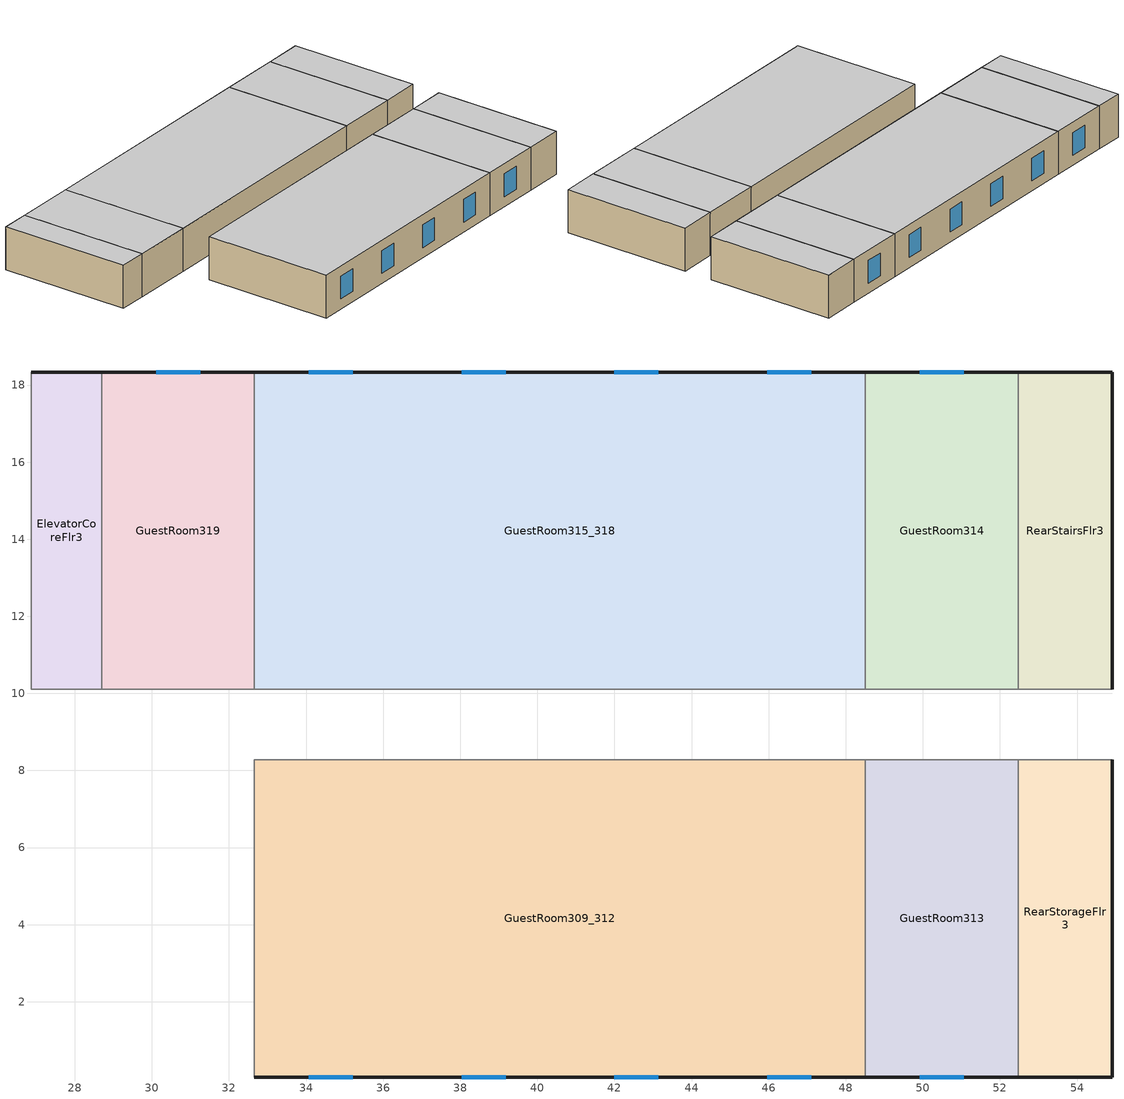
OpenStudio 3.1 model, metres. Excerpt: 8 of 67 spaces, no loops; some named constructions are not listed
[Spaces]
RearStairsFlr3
 floor to RearStairsFlr2 (NACM_Interior Floor): 54.91,18.34 54.91,10.11 52.47,10.11 52.47,18.34 z6.1
 wall outside (Base_CZ12-NonresMetalFrameWallU055): 54.91,10.11 54.91,18.34 52.47,18.34 z6.1:8.84
 wall to CorridorFlr3: 52.47,10.11 54.91,10.11 z6.1:8.84
 wall to GuestRoom314: 52.47,18.34 52.47,10.11 z6.1:8.84
 ceiling to RearStairsFlr4: 54.91,10.11 54.91,18.34 52.47,18.34 52.47,10.11 z8.84
GuestRoom309_312
 floor to GuestRoom209_212 (NACM_Interior Floor): 48.51,8.28 48.51,0.05 32.66,0.05 32.66,8.28 z6.1
 wall outside (Base_CZ12-ResMetalFrameWallU069): 32.66,0.05 48.51,0.05 z6.1:8.84
 wall to CorridorFlr3: 48.51,8.28 32.66,8.28 z6.1:8.84
 wall to GuestRoom306_308: 32.66,8.28 32.66,0.05 z6.1:8.84
 wall to GuestRoom313 (NACM_Interior Wall): 48.51,0.05 48.51,8.28 z6.1:8.84
 window (Base_AllCZ_FixedWinU36_Res): 34.07,0.05 35.21,0.05 / 38.04,0.05 39.18,0.05 / 42,0.05 43.14,0.05 / 45.96,0.05 47.1,0.05 z6.75:8.19
 ceiling to GuestRoom409_412: 48.51,0.05 48.51,8.28 32.66,8.28 32.66,0.05 z8.84
GuestRoom313
 floor to GuestRoom213 (NACM_Interior Floor): 52.47,8.28 52.47,0.05 48.51,0.05 48.51,8.28 z6.1
 wall outside (Base_CZ12-ResMetalFrameWallU069): 48.51,0.05 52.47,0.05 z6.1:8.84
 wall to CorridorFlr3: 52.47,8.28 48.51,8.28 z6.1:8.84
 wall to RearStorageFlr3 (NACM_Interior Wall): 52.47,0.05 52.47,8.28 z6.1:8.84
 window (Base_AllCZ_FixedWinU36_Res): 49.92,0.05 51.06,0.05 z6.75:8.19
 ceiling to GuestRoom413: 52.47,0.05 52.47,8.28 48.51,8.28 48.51,0.05 z8.84
RearStorageFlr3
 floor to RearStorageFlr2 (NACM_Interior Floor): 54.91,8.28 54.91,0.05 52.47,0.05 52.47,8.28 z6.1
 wall outside (Base_CZ12-NonresMetalFrameWallU055): 52.47,0.05 54.91,0.05 54.91,8.28 z6.1:8.84
 wall to CorridorFlr3: 54.91,8.28 52.47,8.28 z6.1:8.84
 ceiling to RearStorageFlr4: 54.91,0.05 54.91,8.28 52.47,8.28 52.47,0.05 z8.84
GuestRoom314
 floor to GuestRoom214 (NACM_Interior Floor): 52.47,18.34 52.47,10.11 48.51,10.11 48.51,18.34 z6.1
 wall outside (Base_CZ12-ResMetalFrameWallU069): 52.47,18.34 48.51,18.34 z6.1:8.84
 wall to CorridorFlr3: 48.51,10.11 52.47,10.11 z6.1:8.84
 wall to GuestRoom315_318 (NACM_Interior Wall): 48.51,18.34 48.51,10.11 z6.1:8.84
 window (Base_AllCZ_FixedWinU36_Res): 51.06,18.34 49.92,18.34 z6.75:8.19
 ceiling to GuestRoom414: 52.47,10.11 52.47,18.34 48.51,18.34 48.51,10.11 z8.84
GuestRoom315_318
 floor to GuestRoom215_218 (NACM_Interior Floor): 48.51,18.34 48.51,10.11 32.66,10.11 32.66,18.34 z6.1
 wall outside (Base_CZ12-ResMetalFrameWallU069): 48.51,18.34 32.66,18.34 z6.1:8.84
 wall to CorridorFlr3: 32.66,10.11 48.51,10.11 z6.1:8.84
 wall to GuestRoom319 (NACM_Interior Wall): 32.66,18.34 32.66,10.11 z6.1:8.84
 window (Base_AllCZ_FixedWinU36_Res): 47.1,18.34 45.96,18.34 / 43.14,18.34 42,18.34 / 39.18,18.34 38.04,18.34 / 35.21,18.34 34.07,18.34 z6.75:8.19
 ceiling to GuestRoom415_418: 48.51,10.11 48.51,18.34 32.66,18.34 32.66,10.11 z8.84
GuestRoom319
 floor to GuestRoom219 (NACM_Interior Floor): 32.66,18.34 32.66,10.11 28.7,10.11 28.7,18.34 z6.1
 wall outside (Base_CZ12-ResMetalFrameWallU069): 32.66,18.34 28.7,18.34 z6.1:8.84
 wall to CorridorFlr3: 28.7,10.11 32.66,10.11 z6.1:8.84
 wall to ElevatorCoreFlr3: 28.7,18.34 28.7,10.11 z6.1:8.84
 window (Base_AllCZ_FixedWinU36_Res): 31.25,18.34 30.11,18.34 z6.75:8.19
 ceiling to GuestRoom419: 32.66,10.11 32.66,18.34 28.7,18.34 28.7,10.11 z8.84
ElevatorCoreFlr3
 floor to ElevatorCoreFlr2 (NACM_Dropped Ceiling): 28.7,18.34 28.7,10.11 26.87,10.11 26.87,18.34 z6.1
 wall outside (Base_CZ12-NonresMetalFrameWallU055): 28.7,18.34 26.87,18.34 z6.1:8.84
 wall to CorridorFlr3: 26.87,18.34 26.87,10.11 28.7,10.11 z6.1:8.84
 ceiling to ElevatorCoreFlr4: 28.7,10.11 28.7,18.34 26.87,18.34 26.87,10.11 z8.84
[Schedule:Day]
GuestRoom401-RecptSch-da25; GuestRoom402_405-RecptSch-da25; GuestRoom406_408-RecptSch-da25; GuestRoom409_412-RecptSch-da25; GuestRoom413-RecptSch-da25; GuestRoom414-RecptSch-da25; GuestRoom415_418-RecptSch-da25; GuestRoom419-RecptSch-da25; GuestRoom420_423-RecptSch-da25; GuestRoom424-RecptSch-da25: 1, 0, 0.0414298, 2, 0, 0.0377137, 3, 0, 0.0362555, 4, 0, 0.0360332, 5, 0, 0.0343185, 6, 0, 0.0371928, 7, 0, 0.0424384, 8, 0, 0.0457109, 9, 0, 0.0424186, 10, 0, 0.0398213, 11, 0, 0.040279, 12, 0, 0.040279, 13, 0, 0.0403555, 14, 0, 0.0412686, 15, 0, 0.0427619, 16, 0, 0.0440321, 17, 0, 0.0497593, 18, 0, 0.0573107, 19, 0, 0.0624222, 20, 0, 0.0657156, 21, 0, 0.0685544, 22, 0, 0.0680624, 23, 0, 0.0603319, 24, 0, 0.0515956
GuestRoom402_405-RecptSch-da1; GuestRoom406_408-RecptSch-da1; GuestRoom409_412-RecptSch-da1; GuestRoom413-RecptSch-da1; GuestRoom414-RecptSch-da1; GuestRoom415_418-RecptSch-da1; GuestRoom419-RecptSch-da1; GuestRoom420_423-RecptSch-da1; GuestRoom424-RecptSch-da1: 1, 0, 0.0411457, 2, 0, 0.0377979, 3, 0, 0.0357493, 4, 0, 0.0356285, 5, 0, 0.0338103, 6, 0, 0.0366068, 7, 0, 0.0412189, 8, 0, 0.044402, 9, 0, 0.0418036, 10, 0, 0.0402886, 11, 0, 0.0409262, 12, 0, 0.0402365, 13, 0, 0.0398907, 14, 0, 0.0411267, 15, 0, 0.0431975, 16, 0, 0.0454026, 17, 0, 0.0510283, 18, 0, 0.0575447, 19, 0, 0.0618535, 20, 0, 0.064391, 21, 0, 0.0667853, 22, 0, 0.0662241, 23, 0, 0.0591957, 24, 0, 0.0504079
GuestRoom402_405-RecptSch-da2; GuestRoom406_408-RecptSch-da2; GuestRoom409_412-RecptSch-da2; GuestRoom413-RecptSch-da2; GuestRoom414-RecptSch-da2; GuestRoom415_418-RecptSch-da2; GuestRoom419-RecptSch-da2; GuestRoom420_423-RecptSch-da2; GuestRoom424-RecptSch-da2: 1, 0, 0.0410443, 2, 0, 0.0373514, 3, 0, 0.035881, 4, 0, 0.0356588, 5, 0, 0.0339541, 6, 0, 0.0367607, 7, 0, 0.0420084, 8, 0, 0.045293, 9, 0, 0.0420251, 10, 0, 0.0394875, 11, 0, 0.0399129, 12, 0, 0.0399129, 13, 0, 0.0400116, 14, 0, 0.0409247, 15, 0, 0.0424079, 16, 0, 0.0436105, 17, 0, 0.0493276, 18, 0, 0.0568558, 19, 0, 0.0619542, 20, 0, 0.0652597, 21, 0, 0.0681207, 22, 0, 0.0676731, 23, 0, 0.059986, 24, 0, 0.0512486
GuestRoom402_405-RecptSch-da3; GuestRoom406_408-RecptSch-da3; GuestRoom409_412-RecptSch-da3; GuestRoom413-RecptSch-da3; GuestRoom414-RecptSch-da3; GuestRoom415_418-RecptSch-da3; GuestRoom419-RecptSch-da3; GuestRoom420_423-RecptSch-da3; GuestRoom424-RecptSch-da3; GuestRoom101-ProcESch-da3; GuestRoom102-ProcESch-da3; GuestRoom103-ProcESch-da3; GuestRoom104-ProcESch-da3; GuestRoom105-ProcESch-da3: 1, 0, 0, 2, 0, 0, 3, 0, 0, 4, 0, 0, 5, 0, 0, 6, 0, 0, 7, 0, 0, 8, 0, 0, 9, 0, 0, 10, 0, 0, 11, 0, 0, 12, 0, 0, 13, 0, 0, 14, 0, 0, 15, 0, 0, 16, 0, 0, 17, 0, 0, 18, 0, 0, 19, 0, 0, 20, 0, 0, 21, 0, 0, 22, 0, 0, 23, 0, 0, 24, 0, 0
GuestRoom402_405-RecptSch-da4; GuestRoom406_408-RecptSch-da4; GuestRoom409_412-RecptSch-da4; GuestRoom413-RecptSch-da4; GuestRoom414-RecptSch-da4; GuestRoom415_418-RecptSch-da4; GuestRoom419-RecptSch-da4; GuestRoom420_423-RecptSch-da4; GuestRoom424-RecptSch-da4: 1, 0, 0.0380122, 2, 0, 0.0348188, 3, 0, 0.032845, 4, 0, 0.0327039, 5, 0, 0.0310433, 6, 0, 0.0337247, 7, 0, 0.0379691, 8, 0, 0.0409503, 9, 0, 0.0386378, 10, 0, 0.0371583, 11, 0, 0.0377505, 12, 0, 0.0370831, 13, 0, 0.0367525, 14, 0, 0.0379209, 15, 0, 0.0399118, 16, 0, 0.042027, 17, 0, 0.0471852, 18, 0, 0.0532459, 19, 0, 0.0573697, 20, 0, 0.0597476, 21, 0, 0.061962, 22, 0, 0.0614938, 23, 0, 0.0549157, 24, 0, 0.0467282
GuestRoom402_405-RecptSch-da5; GuestRoom406_408-RecptSch-da5; GuestRoom409_412-RecptSch-da5; GuestRoom413-RecptSch-da5; GuestRoom414-RecptSch-da5; GuestRoom415_418-RecptSch-da5; GuestRoom419-RecptSch-da5; GuestRoom420_423-RecptSch-da5; GuestRoom424-RecptSch-da5: 1, 0, 0.037931, 2, 0, 0.0344248, 3, 0, 0.0329767, 4, 0, 0.0327544, 5, 0, 0.031185, 6, 0, 0.0338564, 7, 0, 0.0387264, 8, 0, 0.0417786, 9, 0, 0.0388594, 10, 0, 0.0364098, 11, 0, 0.036802, 12, 0, 0.036802, 13, 0, 0.0368937, 14, 0, 0.0377492, 15, 0, 0.0391545, 16, 0, 0.0402895, 17, 0, 0.0455712, 18, 0, 0.0526014, 19, 0, 0.0574502, 20, 0, 0.0605537, 21, 0, 0.0632348, 22, 0, 0.0628457, 23, 0, 0.0556636, 24, 0, 0.0474351
GuestRoom402_405-RecptSch-da6; GuestRoom406_408-RecptSch-da6; GuestRoom409_412-RecptSch-da6; GuestRoom413-RecptSch-da6; GuestRoom414-RecptSch-da6; GuestRoom415_418-RecptSch-da6; GuestRoom419-RecptSch-da6; GuestRoom420_423-RecptSch-da6; GuestRoom424-RecptSch-da6: 1, 0, 0.0364152, 2, 0, 0.033337, 3, 0, 0.0314904, 4, 0, 0.0313594, 5, 0, 0.0297463, 6, 0, 0.0321974, 7, 0, 0.0361539, 8, 0, 0.0390776, 9, 0, 0.0370408, 10, 0, 0.0358693, 11, 0, 0.0364615, 12, 0, 0.0358164, 13, 0, 0.0354636, 14, 0, 0.0366319, 15, 0, 0.0384501, 16, 0, 0.0404279, 17, 0, 0.0453305, 18, 0, 0.050951, 19, 0, 0.0547546, 20, 0, 0.0569951, 21, 0, 0.0591268, 22, 0, 0.0587514, 23, 0, 0.0525885, 24, 0, 0.0446958
GuestRoom402_405-RecptSch-da7; GuestRoom406_408-RecptSch-da7; GuestRoom409_412-RecptSch-da7; GuestRoom413-RecptSch-da7; GuestRoom414-RecptSch-da7; GuestRoom415_418-RecptSch-da7; GuestRoom419-RecptSch-da7; GuestRoom420_423-RecptSch-da7; GuestRoom424-RecptSch-da7: 1, 0, 0.036324, 2, 0, 0.0329329, 3, 0, 0.0316221, 4, 0, 0.0313999, 5, 0, 0.029878, 6, 0, 0.0323291, 7, 0, 0.0369112, 8, 0, 0.039916, 9, 0, 0.0372624, 10, 0, 0.0351107, 11, 0, 0.0355029, 12, 0, 0.0355029, 13, 0, 0.0355946, 14, 0, 0.0364501, 15, 0, 0.0376928, 16, 0, 0.0387127, 17, 0, 0.0437065, 18, 0, 0.0502842, 19, 0, 0.0548452, 20, 0, 0.0578436, 21, 0, 0.0603976, 22, 0, 0.0601357, 23, 0, 0.0533465, 24, 0, 0.0454756
GuestRoom402_405-RecptSch-da8; GuestRoom406_408-RecptSch-da8; GuestRoom409_412-RecptSch-da8; GuestRoom413-RecptSch-da8; GuestRoom414-RecptSch-da8; GuestRoom415_418-RecptSch-da8; GuestRoom419-RecptSch-da8; GuestRoom420_423-RecptSch-da8; GuestRoom424-RecptSch-da8: 1, 0, 0.0356183, 2, 0, 0.0325726, 3, 0, 0.0306958, 4, 0, 0.0305749, 5, 0, 0.0291043, 6, 0, 0.0313452, 7, 0, 0.0350138, 8, 0, 0.0378151, 9, 0, 0.0362619, 10, 0, 0.0354911, 11, 0, 0.0360085, 12, 0, 0.0353611, 13, 0, 0.0351759, 14, 0, 0.0362492, 15, 0, 0.0380099, 16, 0, 0.0399028, 17, 0, 0.0444225, 18, 0, 0.0495722, 19, 0, 0.053078, 20, 0, 0.0552831, 21, 0, 0.0573674, 22, 0, 0.0570295, 23, 0, 0.0512365, 24, 0, 0.0435762
GuestRoom402_405-RecptSch-da9; GuestRoom406_408-RecptSch-da9; GuestRoom409_412-RecptSch-da9; GuestRoom413-RecptSch-da9; GuestRoom414-RecptSch-da9; GuestRoom415_418-RecptSch-da9; GuestRoom419-RecptSch-da9; GuestRoom420_423-RecptSch-da9; GuestRoom424-RecptSch-da9: 1, 0, 0.0355169, 2, 0, 0.0321382, 3, 0, 0.0308073, 4, 0, 0.0305851, 5, 0, 0.0292158, 6, 0, 0.0314567, 7, 0, 0.0357912, 8, 0, 0.0386939, 9, 0, 0.0364935, 10, 0, 0.0347324, 11, 0, 0.0350375, 12, 0, 0.0350375, 13, 0, 0.0352968, 14, 0, 0.0360372, 15, 0, 0.0372325, 16, 0, 0.0381572, 17, 0, 0.0427784, 18, 0, 0.0489055, 19, 0, 0.0531887, 20, 0, 0.0561619, 21, 0, 0.0586684, 22, 0, 0.0584542, 23, 0, 0.0519824, 24, 0, 0.0443966
GuestRoom402_405-RecptSch-da10; GuestRoom406_408-RecptSch-da10; GuestRoom409_412-RecptSch-da10; GuestRoom413-RecptSch-da10; GuestRoom414-RecptSch-da10; GuestRoom415_418-RecptSch-da10; GuestRoom419-RecptSch-da10; GuestRoom420_423-RecptSch-da10; GuestRoom424-RecptSch-da10: 1, 0, 0.0333694, 2, 0, 0.0304358, 3, 0, 0.0286964, 4, 0, 0.0285654, 5, 0, 0.0271625, 6, 0, 0.0291731, 7, 0, 0.0325539, 8, 0, 0.0352753, 9, 0, 0.0340231, 10, 0, 0.0334704, 11, 0, 0.0339402, 12, 0, 0.0333152, 13, 0, 0.0331653, 14, 0, 0.0341911, 15, 0, 0.0358144, 16, 0, 0.0376396, 17, 0, 0.0418017, 18, 0, 0.0464332, 19, 0, 0.0496885, 20, 0, 0.051734, 21, 0, 0.0536809, 22, 0, 0.0534582, 23, 0, 0.0480682, 24, 0, 0.0408627
GuestRoom402_405-RecptSch-da11; GuestRoom406_408-RecptSch-da11; GuestRoom409_412-RecptSch-da11; GuestRoom413-RecptSch-da11; GuestRoom414-RecptSch-da11; GuestRoom415_418-RecptSch-da11; GuestRoom419-RecptSch-da11; GuestRoom420_423-RecptSch-da11; GuestRoom424-RecptSch-da11: 1, 0, 0.0332781, 2, 0, 0.0300015, 3, 0, 0.0287857, 4, 0, 0.0285857, 5, 0, 0.027264, 6, 0, 0.0292847, 7, 0, 0.0333191, 8, 0, 0.0361218, 9, 0, 0.0342749, 10, 0, 0.0327319, 11, 0, 0.0330017, 12, 0, 0.0330017, 13, 0, 0.0332963, 14, 0, 0.0339791, 15, 0, 0.0350491, 16, 0, 0.0359264, 17, 0, 0.0401697, 18, 0, 0.0457887, 19, 0, 0.0498093, 20, 0, 0.0526007, 21, 0, 0.0549819, 22, 0, 0.0548403, 23, 0, 0.0488363, 24, 0, 0.0416203
GuestRoom402_405-RecptSch-da12; GuestRoom406_408-RecptSch-da12; GuestRoom409_412-RecptSch-da12; GuestRoom413-RecptSch-da12; GuestRoom414-RecptSch-da12; GuestRoom415_418-RecptSch-da12; GuestRoom419-RecptSch-da12; GuestRoom420_423-RecptSch-da12; GuestRoom424-RecptSch-da12: 1, 0, 0.032084, 2, 0, 0.0292381, 3, 0, 0.0275189, 4, 0, 0.0273879, 5, 0, 0.0260526, 6, 0, 0.0279956, 7, 0, 0.0312037, 8, 0, 0.0338373, 9, 0, 0.0327075, 10, 0, 0.0322197, 11, 0, 0.0326593, 12, 0, 0.0320141, 13, 0, 0.0318441, 14, 0, 0.0328498, 15, 0, 0.0344155, 16, 0, 0.0361832, 17, 0, 0.0401524, 18, 0, 0.0446112, 19, 0, 0.0477817, 20, 0, 0.0497696, 21, 0, 0.0516488, 22, 0, 0.0514937, 23, 0, 0.0463369, 24, 0, 0.0393341
GuestRoom402_405-RecptSch-da13; GuestRoom406_408-RecptSch-da13; GuestRoom409_412-RecptSch-da13; GuestRoom413-RecptSch-da13; GuestRoom414-RecptSch-da13; GuestRoom415_418-RecptSch-da13; GuestRoom419-RecptSch-da13; GuestRoom420_423-RecptSch-da13; GuestRoom424-RecptSch-da13: 1, 0, 0.0319928, 2, 0, 0.028824, 3, 0, 0.0276183, 4, 0, 0.0274183, 5, 0, 0.0261742, 6, 0, 0.0281172, 7, 0, 0.0319488, 8, 0, 0.0346636, 9, 0, 0.0329392, 10, 0, 0.031461, 11, 0, 0.0317006, 12, 0, 0.0317006, 13, 0, 0.0319751, 14, 0, 0.0326579, 15, 0, 0.0336703, 16, 0, 0.0344699, 17, 0, 0.0385406, 18, 0, 0.0439668, 19, 0, 0.0478823, 20, 0, 0.050606, 21, 0, 0.0529296, 22, 0, 0.0528759, 23, 0, 0.0470949, 24, 0, 0.0401019
GuestRoom402_405-RecptSch-da14; GuestRoom406_408-RecptSch-da14; GuestRoom409_412-RecptSch-da14; GuestRoom413-RecptSch-da14; GuestRoom414-RecptSch-da14; GuestRoom415_418-RecptSch-da14; GuestRoom419-RecptSch-da14; GuestRoom420_423-RecptSch-da14; GuestRoom424-RecptSch-da14: 1, 0, 0.0334193, 2, 0, 0.0305088, 3, 0, 0.0287027, 4, 0, 0.0285919, 5, 0, 0.0271687, 6, 0, 0.0291794, 7, 0, 0.032445, 8, 0, 0.0352129, 9, 0, 0.0340751, 10, 0, 0.033572, 11, 0, 0.0340793, 12, 0, 0.0334219, 13, 0, 0.0332266, 14, 0, 0.0342999, 15, 0, 0.0358878, 16, 0, 0.0376778, 17, 0, 0.0417945, 18, 0, 0.0463887, 19, 0, 0.0496289, 20, 0, 0.0516613, 21, 0, 0.0535829, 22, 0, 0.05345, 23, 0, 0.0481054, 24, 0, 0.0408732
GuestRoom402_405-RecptSch-da15; GuestRoom406_408-RecptSch-da15; GuestRoom409_412-RecptSch-da15; GuestRoom413-RecptSch-da15; GuestRoom414-RecptSch-da15; GuestRoom415_418-RecptSch-da15; GuestRoom419-RecptSch-da15; GuestRoom420_423-RecptSch-da15; GuestRoom424-RecptSch-da15: 1, 0, 0.0333077, 2, 0, 0.0300744, 3, 0, 0.0288142, 4, 0, 0.028592, 5, 0, 0.0272903, 6, 0, 0.0292909, 7, 0, 0.0332345, 8, 0, 0.0360918, 9, 0, 0.0342965, 10, 0, 0.0328031, 11, 0, 0.0330881, 12, 0, 0.0330881, 13, 0, 0.0333373, 14, 0, 0.0340777, 15, 0, 0.0351104, 16, 0, 0.0359201, 17, 0, 0.0401281, 18, 0, 0.045722, 19, 0, 0.0497396, 20, 0, 0.0525502, 21, 0, 0.0549062, 22, 0, 0.0548748, 23, 0, 0.0488837, 24, 0, 0.0417341
GuestRoom402_405-RecptSch-da16; GuestRoom406_408-RecptSch-da16; GuestRoom409_412-RecptSch-da16; GuestRoom413-RecptSch-da16; GuestRoom414-RecptSch-da16; GuestRoom415_418-RecptSch-da16; GuestRoom419-RecptSch-da16; GuestRoom420_423-RecptSch-da16; GuestRoom424-RecptSch-da16: 1, 0, 0.034732, 2, 0, 0.0316842, 3, 0, 0.0298205, 4, 0, 0.0297097, 5, 0, 0.0282966, 6, 0, 0.0304123, 7, 0, 0.0339082, 8, 0, 0.0366762, 9, 0, 0.0353778, 10, 0, 0.0347041, 11, 0, 0.0351215, 12, 0, 0.0344641, 13, 0, 0.0343264, 14, 0, 0.0353321, 15, 0, 0.0370574, 16, 0, 0.0389624, 17, 0, 0.043264, 18, 0, 0.0481461, 19, 0, 0.0515691, 20, 0, 0.0537388, 21, 0, 0.0557756, 22, 0, 0.0555498, 23, 0, 0.0499628, 24, 0, 0.0424204
GuestRoom402_405-RecptSch-da17; GuestRoom406_408-RecptSch-da17; GuestRoom409_412-RecptSch-da17; GuestRoom413-RecptSch-da17; GuestRoom414-RecptSch-da17; GuestRoom415_418-RecptSch-da17; GuestRoom419-RecptSch-da17; GuestRoom420_423-RecptSch-da17; GuestRoom424-RecptSch-da17: 1, 0, 0.0346205, 2, 0, 0.0312276, 3, 0, 0.0299421, 4, 0, 0.0297198, 5, 0, 0.0284182, 6, 0, 0.0305339, 7, 0, 0.0346756, 8, 0, 0.0375551, 9, 0, 0.0355891, 10, 0, 0.0339029, 11, 0, 0.0341303, 12, 0, 0.0341303, 13, 0, 0.0344371, 14, 0, 0.0351199, 15, 0, 0.0362678, 16, 0, 0.0371825, 17, 0, 0.0415855, 18, 0, 0.0474572, 19, 0, 0.0516697, 20, 0, 0.0546177, 21, 0, 0.0571212, 22, 0, 0.0569968, 23, 0, 0.0507632, 24, 0, 0.0432915
GuestRoom402_405-RecptSch-da18; GuestRoom406_408-RecptSch-da18; GuestRoom409_412-RecptSch-da18; GuestRoom413-RecptSch-da18; GuestRoom414-RecptSch-da18; GuestRoom415_418-RecptSch-da18; GuestRoom419-RecptSch-da18; GuestRoom420_423-RecptSch-da18; GuestRoom424-RecptSch-da18: 1, 0, 0.0366367, 2, 0, 0.0334838, 3, 0, 0.0315947, 4, 0, 0.031484, 5, 0, 0.0299557, 6, 0, 0.0323017, 7, 0, 0.0361431, 8, 0, 0.0389839, 9, 0, 0.0372723, 10, 0, 0.0362685, 11, 0, 0.0367556, 12, 0, 0.0360881, 13, 0, 0.0358928, 14, 0, 0.0369461, 15, 0, 0.0387865, 16, 0, 0.0408067, 17, 0, 0.045479, 18, 0, 0.0508793, 19, 0, 0.0546002, 20, 0, 0.0568851, 21, 0, 0.059037, 22, 0, 0.0586961, 23, 0, 0.0526685, 24, 0, 0.0447432
GuestRoom402_405-RecptSch-da19; GuestRoom406_408-RecptSch-da19; GuestRoom409_412-RecptSch-da19; GuestRoom413-RecptSch-da19; GuestRoom414-RecptSch-da19; GuestRoom415_418-RecptSch-da19; GuestRoom419-RecptSch-da19; GuestRoom420_423-RecptSch-da19; GuestRoom424-RecptSch-da19: 1, 0, 0.0365251, 2, 0, 0.0330594, 3, 0, 0.0317163, 4, 0, 0.0314941, 5, 0, 0.0300874, 6, 0, 0.0324233, 7, 0, 0.0369004, 8, 0, 0.039885, 9, 0, 0.0374736, 10, 0, 0.0354895, 11, 0, 0.0357544, 12, 0, 0.0357544, 13, 0, 0.0360035, 14, 0, 0.036744, 15, 0, 0.038007, 16, 0, 0.0390268, 17, 0, 0.0438328, 18, 0, 0.0502126, 19, 0, 0.0546907, 20, 0, 0.0577539, 21, 0, 0.0603725, 22, 0, 0.0601208, 23, 0, 0.0534468, 24, 0, 0.0456143
GuestRoom402_405-RecptSch-da20; GuestRoom406_408-RecptSch-da20; GuestRoom409_412-RecptSch-da20; GuestRoom413-RecptSch-da20; GuestRoom414-RecptSch-da20; GuestRoom415_418-RecptSch-da20; GuestRoom419-RecptSch-da20; GuestRoom420_423-RecptSch-da20; GuestRoom424-RecptSch-da20: 1, 0, 0.0388912, 2, 0, 0.0356908, 3, 0, 0.0337342, 4, 0, 0.0336234, 5, 0, 0.0319224, 6, 0, 0.0344987, 7, 0, 0.0386279, 8, 0, 0.0416515, 9, 0, 0.039537, 10, 0, 0.0382655, 11, 0, 0.0388778, 12, 0, 0.0381901, 13, 0, 0.0378696, 14, 0, 0.039048, 15, 0, 0.0410036, 16, 0, 0.0431017, 17, 0, 0.048177, 18, 0, 0.0540379, 19, 0, 0.0580669, 20, 0, 0.0604094, 21, 0, 0.0626189, 22, 0, 0.0622204, 23, 0, 0.0557322, 24, 0, 0.0474685
GuestRoom402_405-RecptSch-da21; GuestRoom406_408-RecptSch-da21; GuestRoom409_412-RecptSch-da21; GuestRoom413-RecptSch-da21; GuestRoom414-RecptSch-da21; GuestRoom415_418-RecptSch-da21; GuestRoom419-RecptSch-da21; GuestRoom420_423-RecptSch-da21; GuestRoom424-RecptSch-da21: 1, 0, 0.0387797, 2, 0, 0.0352564, 3, 0, 0.0338558, 4, 0, 0.0336335, 5, 0, 0.0320541, 6, 0, 0.0346203, 7, 0, 0.0393953, 8, 0, 0.0425425, 9, 0, 0.0397383, 10, 0, 0.0374662, 11, 0, 0.0378563, 12, 0, 0.0378563, 13, 0, 0.0379803, 14, 0, 0.0388359, 15, 0, 0.040214, 16, 0, 0.0413015, 17, 0, 0.0465307, 18, 0, 0.0533711, 19, 0, 0.0581575, 20, 0, 0.0612782, 21, 0, 0.0639544, 22, 0, 0.0636654, 23, 0, 0.0565105, 24, 0, 0.0483801
GuestRoom402_405-RecptSch-da22; GuestRoom406_408-RecptSch-da22; GuestRoom409_412-RecptSch-da22; GuestRoom413-RecptSch-da22; GuestRoom414-RecptSch-da22; GuestRoom415_418-RecptSch-da22; GuestRoom419-RecptSch-da22; GuestRoom420_423-RecptSch-da22; GuestRoom424-RecptSch-da22: 1, 0, 0.0404943, 2, 0, 0.0371565, 3, 0, 0.0351302, 4, 0, 0.0350093, 5, 0, 0.0332609, 6, 0, 0.0360675, 7, 0, 0.0404845, 8, 0, 0.0436101, 9, 0, 0.04114, 10, 0, 0.0396927, 11, 0, 0.0403404, 12, 0, 0.0396628, 13, 0, 0.0392847, 14, 0, 0.0405207, 15, 0, 0.0425338, 16, 0, 0.0447591, 17, 0, 0.05019, 18, 0, 0.0565589, 19, 0, 0.0608101, 20, 0, 0.0632677, 21, 0, 0.0656146, 22, 0, 0.065101, 23, 0, 0.0582098, 24, 0, 0.0495493
GuestRoom402_405-RecptSch-da23; GuestRoom406_408-RecptSch-da23; GuestRoom409_412-RecptSch-da23; GuestRoom413-RecptSch-da23; GuestRoom414-RecptSch-da23; GuestRoom415_418-RecptSch-da23; GuestRoom419-RecptSch-da23; GuestRoom420_423-RecptSch-da23; GuestRoom424-RecptSch-da23: 1, 0, 0.0403929, 2, 0, 0.0367322, 3, 0, 0.035274, 4, 0, 0.0350295, 5, 0, 0.0333825, 6, 0, 0.0361891, 7, 0, 0.0412741, 8, 0, 0.0444688, 9, 0, 0.0413837, 10, 0, 0.0388915, 11, 0, 0.0393391, 12, 0, 0.0393391, 13, 0, 0.0394055, 14, 0, 0.0403187, 15, 0, 0.0417443, 16, 0, 0.0429469, 17, 0, 0.0485114, 18, 0, 0.0558922, 19, 0, 0.0609107, 20, 0, 0.0641688, 21, 0, 0.06695, 22, 0, 0.0665378, 23, 0, 0.058988, 24, 0, 0.0504001
GuestRoom402_405-RecptSch-da24; GuestRoom406_408-RecptSch-da24; GuestRoom409_412-RecptSch-da24; GuestRoom413-RecptSch-da24; GuestRoom414-RecptSch-da24; GuestRoom415_418-RecptSch-da24; GuestRoom419-RecptSch-da24; GuestRoom420_423-RecptSch-da24; GuestRoom424-RecptSch-da24: 1, 0, 0.0415414, 2, 0, 0.0381582, 3, 0, 0.0361339, 4, 0, 0.0360232, 5, 0, 0.034207, 6, 0, 0.0370712, 7, 0, 0.041661, 8, 0, 0.0448098, 9, 0, 0.0421972, 10, 0, 0.0406002, 11, 0, 0.0412802, 12, 0, 0.0406128, 13, 0, 0.0402447, 14, 0, 0.0414908, 15, 0, 0.0435615, 16, 0, 0.045812, 17, 0, 0.0514257, 18, 0, 0.0579774, 19, 0, 0.0623115, 20, 0, 0.0648267, 21, 0, 0.0672089, 22, 0, 0.0666377, 23, 0, 0.0595537, 24, 0, 0.0507347
AssemblyGasEquipSun: 1, 0, 0, 2, 0, 0, 3, 0, 0, 4, 0, 0, 5, 0, 0, 6, 0, 0, 7, 0, 0, 8, 0, 0, 9, 0, 0.2, 10, 0, 0.2, 11, 0, 0.1, 12, 0, 0.1, 13, 0, 0.3, 14, 0, 0.8, 15, 0, 0.2, 16, 0, 0.2, 17, 0, 0.2, 18, 0, 0.5, 19, 0, 0.5, 20, 0, 0.1, 21, 0, 0.1, 22, 0, 0.1, 23, 0, 0, 24, 0, 0
AssemblyGasEquipWD: 1, 0, 0, 2, 0, 0, 3, 0, 0, 4, 0, 0, 5, 0, 0, 6, 0, 0, 7, 0, 0, 8, 0, 0, 9, 0, 0.3, 10, 0, 0.3, 11, 0, 0.2, 12, 0, 0.9, 13, 0, 0.9, 14, 0, 0.9, 15, 0, 0.2, 16, 0, 0.2, 17, 0, 0.2, 18, 0, 0.5, 19, 0, 0.5, 20, 0, 0.1, 21, 0, 0.1, 22, 0, 0.1, 23, 0, 0, 24, 0, 0
AssemblyGasEquipSat: 1, 0, 0, 2, 0, 0, 3, 0, 0, 4, 0, 0, 5, 0, 0, 6, 0, 0, 7, 0, 0, 8, 0, 0, 9, 0, 0.3, 10, 0, 0.3, 11, 0, 0.2, 12, 0, 0.7, 13, 0, 0.7, 14, 0, 0.7, 15, 0, 0.2, 16, 0, 0.2, 17, 0, 0.2, 18, 0, 0.4, 19, 0, 0.4, 20, 0, 0.1, 21, 0, 0.1, 22, 0, 0.1, 23, 0, 0, 24, 0, 0
GuestRoom101-ProcESch-da1; GuestRoom102-ProcESch-da1; GuestRoom103-ProcESch-da1; GuestRoom104-ProcESch-da1; GuestRoom105-ProcESch-da1: 1, 0, 0.0341, 2, 0, 0.0327, 3, 0, 0.0321, 4, 0, 0.0313, 5, 0, 0.0301, 6, 0, 0.0299, 7, 0, 0.0305, 8, 0, 0.0334, 9, 0, 0.0388, 10, 0, 0.0374, 11, 0, 0.0368, 12, 0, 0.0375, 13, 0, 0.0381, 14, 0, 0.0386, 15, 0, 0.038, 16, 0, 0.0395, 17, 0, 0.038, 18, 0, 0.0405, 19, 0, 0.0444, 20, 0, 0.0433, 21, 0, 0.042, 22, 0, 0.0402, 23, 0, 0.0363, 24, 0, 0.0375
GuestRoom101-ProcESch-da2; GuestRoom102-ProcESch-da2; GuestRoom103-ProcESch-da2; GuestRoom104-ProcESch-da2; GuestRoom105-ProcESch-da2: 1, 0, 0.0327, 2, 0, 0.0322, 3, 0, 0.0311, 4, 0, 0.0306, 5, 0, 0.0296, 6, 0, 0.0304, 7, 0, 0.0348, 8, 0, 0.0387, 9, 0, 0.0374, 10, 0, 0.0342, 11, 0, 0.0333, 12, 0, 0.0337, 13, 0, 0.0351, 14, 0, 0.0342, 15, 0, 0.0351, 16, 0, 0.0353, 17, 0, 0.0359, 18, 0, 0.0394, 19, 0, 0.043, 20, 0, 0.0434, 21, 0, 0.041, 22, 0, 0.0389, 23, 0, 0.0363, 24, 0, 0.0329
GuestRoom101-ProcESch-da4; GuestRoom102-ProcESch-da4; GuestRoom103-ProcESch-da4; GuestRoom104-ProcESch-da4; GuestRoom105-ProcESch-da4: 1, 0, 0.0345, 2, 0, 0.033, 3, 0, 0.0324, 4, 0, 0.0315, 5, 0, 0.0303, 6, 0, 0.0301, 7, 0, 0.0306, 8, 0, 0.0335, 9, 0, 0.0388, 10, 0, 0.0375, 11, 0, 0.0369, 12, 0, 0.0376, 13, 0, 0.0384, 14, 0, 0.0389, 15, 0, 0.0384, 16, 0, 0.0398, 17, 0, 0.0385, 18, 0, 0.041, 19, 0, 0.0448, 20, 0, 0.0437, 21, 0, 0.0424, 22, 0, 0.0407, 23, 0, 0.0368, 24, 0, 0.0378
GuestRoom101-ProcESch-da5; GuestRoom102-ProcESch-da5; GuestRoom103-ProcESch-da5; GuestRoom104-ProcESch-da5; GuestRoom105-ProcESch-da5: 1, 0, 0.0332, 2, 0, 0.0325, 3, 0, 0.0314, 4, 0, 0.0309, 5, 0, 0.0298, 6, 0, 0.0306, 7, 0, 0.0349, 8, 0, 0.0388, 9, 0, 0.0375, 10, 0, 0.0343, 11, 0, 0.0334, 12, 0, 0.0339, 13, 0, 0.0353, 14, 0, 0.0345, 15, 0, 0.0354, 16, 0, 0.0357, 17, 0, 0.0366, 18, 0, 0.0401, 19, 0, 0.0437, 20, 0, 0.0439, 21, 0, 0.0416, 22, 0, 0.0394, 23, 0, 0.0368, 24, 0, 0.0335
GuestRoom101-ProcESch-da6; GuestRoom102-ProcESch-da6; GuestRoom103-ProcESch-da6; GuestRoom104-ProcESch-da6; GuestRoom105-ProcESch-da6: 1, 0, 0.0355, 2, 0, 0.0339, 3, 0, 0.03, 4, 0, 0.0324, 5, 0, 0.0312, 6, 0, 0.031, 7, 0, 0.0316, 8, 0, 0.0344, 9, 0, 0.0394, 10, 0, 0.0382, 11, 0, 0.0375, 12, 0, 0.0382, 13, 0, 0.0389, 14, 0, 0.0395, 15, 0, 0.039, 16, 0, 0.0404, 17, 0, 0.0395, 18, 0, 0.0421, 19, 0, 0.0455, 20, 0, 0.0446, 21, 0, 0.0433, 22, 0, 0.0416, 23, 0, 0.0382, 24, 0, 0.0387
GuestRoom101-ProcESch-da7; GuestRoom102-ProcESch-da7; GuestRoom103-ProcESch-da7; GuestRoom104-ProcESch-da7; GuestRoom105-ProcESch-da7: 1, 0, 0.0342, 2, 0, 0.0318, 3, 0, 0.0307, 4, 0, 0.0302, 5, 0, 0.0293, 6, 0, 0.0302, 7, 0, 0.0341, 8, 0, 0.0376, 9, 0, 0.0363, 10, 0, 0.0334, 11, 0, 0.0325, 12, 0, 0.033, 13, 0, 0.0342, 14, 0, 0.0335, 15, 0, 0.0343, 16, 0, 0.0347, 17, 0, 0.0357, 18, 0, 0.0392, 19, 0, 0.0426, 20, 0, 0.0427, 21, 0, 0.0406, 22, 0, 0.0386, 23, 0, 0.0361, 24, 0, 0.0332
GuestRoom101-ProcESch-da8; GuestRoom102-ProcESch-da8; GuestRoom103-ProcESch-da8; GuestRoom104-ProcESch-da8; GuestRoom105-ProcESch-da8: 1, 0, 0.0359, 2, 0, 0.0343, 3, 0, 0.0337, 4, 0, 0.0328, 5, 0, 0.0317, 6, 0, 0.0315, 7, 0, 0.0322, 8, 0, 0.0349, 9, 0, 0.0397, 10, 0, 0.0386, 11, 0, 0.0379, 12, 0, 0.0387, 13, 0, 0.0395, 14, 0, 0.0401, 15, 0, 0.0396, 16, 0, 0.0407, 17, 0, 0.04, 18, 0, 0.0425, 19, 0, 0.0457, 20, 0, 0.0448, 21, 0, 0.0437, 22, 0, 0.0419, 23, 0, 0.0386, 24, 0, 0.039
GuestRoom101-ProcESch-da9; GuestRoom102-ProcESch-da9; GuestRoom103-ProcESch-da9; GuestRoom104-ProcESch-da9: 1, 0, 0.0342, 2, 0, 0.0334, 3, 0, 0.0322, 4, 0, 0.0317, 5, 0, 0.0307, 6, 0, 0.0317, 7, 0, 0.0358, 8, 0, 0.0394, 9, 0, 0.038, 10, 0, 0.0349, 11, 0, 0.034, 12, 0, 0.0345, 13, 0, 0.0358, 14, 0, 0.035, 15, 0, 0.0358, 16, 0, 0.0362, 17, 0, 0.0373, 18, 0, 0.041, 19, 0, 0.0445, 20, 0, 0.0447, 21, 0, 0.0425, 22, 0, 0.0404, 23, 0, 0.0378, 24, 0, 0.0347
GuestRoom101-ProcESch-da10; GuestRoom102-ProcESch-da10; GuestRoom103-ProcESch-da10; GuestRoom104-ProcESch-da10: 1, 0, 0.0371, 2, 0, 0.0354, 3, 0, 0.0348, 4, 0, 0.034, 5, 0, 0.0331, 6, 0, 0.0329, 7, 0, 0.0338, 8, 0, 0.0361, 9, 0, 0.0404, 10, 0, 0.0395, 11, 0, 0.0387, 12, 0, 0.0394, 13, 0, 0.0402, 14, 0, 0.0408, 15, 0, 0.0404, 16, 0, 0.0414, 17, 0, 0.041, 18, 0, 0.0434, 19, 0, 0.0464, 20, 0, 0.0456, 21, 0, 0.0445, 22, 0, 0.0428, 23, 0, 0.0397, 24, 0, 0.0396
GuestRoom101-ProcESch-da11; GuestRoom102-ProcESch-da11; GuestRoom103-ProcESch-da11; GuestRoom104-ProcESch-da11: 1, 0, 0.036, 2, 0, 0.0349, 3, 0, 0.0338, 4, 0, 0.0333, 5, 0, 0.0324, 6, 0, 0.0337, 7, 0, 0.0374, 8, 0, 0.0404, 9, 0, 0.0391, 10, 0, 0.0363, 11, 0, 0.0353, 12, 0, 0.0358, 13, 0, 0.037, 14, 0, 0.0364, 15, 0, 0.037, 16, 0, 0.0376, 17, 0, 0.0392, 18, 0, 0.043, 19, 0, 0.0463, 20, 0, 0.0461, 21, 0, 0.0442, 22, 0, 0.0423, 23, 0, 0.0397, 24, 0, 0.037
GuestRoom101-ProcESch-da12; GuestRoom102-ProcESch-da12; GuestRoom103-ProcESch-da12; GuestRoom104-ProcESch-da12: 1, 0, 0.0392, 2, 0, 0.0374, 3, 0, 0.0368, 4, 0, 0.036, 5, 0, 0.0353, 6, 0, 0.0352, 7, 0, 0.0365, 8, 0, 0.0384, 9, 0, 0.0418, 10, 0, 0.0412, 11, 0, 0.0403, 12, 0, 0.041, 13, 0, 0.0419, 14, 0, 0.0425, 15, 0, 0.0423, 16, 0, 0.0429, 17, 0, 0.0432, 18, 0, 0.0454, 19, 0, 0.0477, 20, 0, 0.0471, 21, 0, 0.0463, 22, 0, 0.0444, 23, 0, 0.0418, 24, 0, 0.0408
GuestRoom101-ProcESch-da13; GuestRoom102-ProcESch-da13; GuestRoom103-ProcESch-da13; GuestRoom104-ProcESch-da13: 1, 0, 0.038, 2, 0, 0.0367, 3, 0, 0.0357, 4, 0, 0.0351, 5, 0, 0.0345, 6, 0, 0.0362, 7, 0, 0.0394, 8, 0, 0.0418, 9, 0, 0.0405, 10, 0, 0.0378, 11, 0, 0.0368, 12, 0, 0.0373, 13, 0, 0.0383, 14, 0, 0.038, 15, 0, 0.0384, 16, 0, 0.0391, 17, 0, 0.0411, 18, 0, 0.0451, 19, 0, 0.0482, 20, 0, 0.0476, 21, 0, 0.046, 22, 0, 0.0444, 23, 0, 0.0418, 24, 0, 0.0395
GuestRoom101-ProcESch-da14; GuestRoom102-ProcESch-da14; GuestRoom103-ProcESch-da14; GuestRoom104-ProcESch-da14: 1, 0, 0.0404, 2, 0, 0.0345, 3, 0, 0.034, 4, 0, 0.0332, 5, 0, 0.0327, 6, 0, 0.0327, 7, 0, 0.0341, 8, 0, 0.0359, 9, 0, 0.0385, 10, 0, 0.0383, 11, 0, 0.0374, 12, 0, 0.0381, 13, 0, 0.039, 14, 0, 0.0396, 15, 0, 0.0395, 16, 0, 0.0397, 17, 0, 0.0403, 18, 0, 0.0423, 19, 0, 0.0439, 20, 0, 0.0434, 21, 0, 0.0428, 22, 0, 0.0411, 23, 0, 0.0393, 24, 0, 0.0379
GuestRoom101-ProcESch-da15; GuestRoom102-ProcESch-da15; GuestRoom103-ProcESch-da15; GuestRoom104-ProcESch-da15: 1, 0, 0.0398, 2, 0, 0.0401, 3, 0, 0.039, 4, 0, 0.0384, 5, 0, 0.0379, 6, 0, 0.04, 7, 0, 0.0431, 8, 0, 0.0452, 9, 0, 0.044, 10, 0, 0.0416, 11, 0, 0.0405, 12, 0, 0.041, 13, 0, 0.0418, 14, 0, 0.0416, 15, 0, 0.0416, 16, 0, 0.0425, 17, 0, 0.0452, 18, 0, 0.0494, 19, 0, 0.0522, 20, 0, 0.0511, 21, 0, 0.0495, 22, 0, 0.048, 23, 0, 0.0454, 24, 0, 0.0433
GuestRoom101-ProcESch-da16; GuestRoom102-ProcESch-da16; GuestRoom103-ProcESch-da16; GuestRoom104-ProcESch-da16: 1, 0, 0.0403, 2, 0, 0.0426, 3, 0, 0.042, 4, 0, 0.0411, 5, 0, 0.0405, 6, 0, 0.0405, 7, 0, 0.0422, 8, 0, 0.0445, 9, 0, 0.0476, 10, 0, 0.0473, 11, 0, 0.0462, 12, 0, 0.0471, 13, 0, 0.0482, 14, 0, 0.049, 15, 0, 0.0488, 16, 0, 0.0491, 17, 0, 0.05, 18, 0, 0.0523, 19, 0, 0.0542, 20, 0, 0.0535, 21, 0, 0.0527, 22, 0, 0.0507, 23, 0, 0.0486, 24, 0, 0.0468
GuestRoom101-ProcESch-da17; GuestRoom102-ProcESch-da17; GuestRoom103-ProcESch-da17; GuestRoom104-ProcESch-da17: 1, 0, 0.0398, 2, 0, 0.0365, 3, 0, 0.0355, 4, 0, 0.0349, 5, 0, 0.0345, 6, 0, 0.0364, 7, 0, 0.0392, 8, 0, 0.0412, 9, 0, 0.04, 10, 0, 0.0377, 11, 0, 0.0367, 12, 0, 0.037, 13, 0, 0.0378, 14, 0, 0.0377, 15, 0, 0.0378, 16, 0, 0.0387, 17, 0, 0.0411, 18, 0, 0.0449, 19, 0, 0.0475, 20, 0, 0.0466, 21, 0, 0.0451, 22, 0, 0.0437, 23, 0, 0.0413, 24, 0, 0.0394
GuestRoom101-ProcESch-da18; GuestRoom102-ProcESch-da18; GuestRoom103-ProcESch-da18; GuestRoom104-ProcESch-da18: 1, 0, 0.0405, 2, 0, 0.0386, 3, 0, 0.0379, 4, 0, 0.0371, 5, 0, 0.0366, 6, 0, 0.0366, 7, 0, 0.0381, 8, 0, 0.0406, 9, 0, 0.043, 10, 0, 0.0427, 11, 0, 0.0417, 12, 0, 0.0425, 13, 0, 0.0435, 14, 0, 0.0442, 15, 0, 0.044, 16, 0, 0.0443, 17, 0, 0.0452, 18, 0, 0.0472, 19, 0, 0.0488, 20, 0, 0.0482, 21, 0, 0.0474, 22, 0, 0.0455, 23, 0, 0.0434, 24, 0, 0.0418
GuestRoom101-ProcESch-da19; GuestRoom102-ProcESch-da19; GuestRoom103-ProcESch-da19; GuestRoom104-ProcESch-da19: 1, 0, 0.0396, 2, 0, 0.0382, 3, 0, 0.0372, 4, 0, 0.0366, 5, 0, 0.0361, 6, 0, 0.0381, 7, 0, 0.0411, 8, 0, 0.0434, 9, 0, 0.0422, 10, 0, 0.0398, 11, 0, 0.0388, 12, 0, 0.0393, 13, 0, 0.0401, 14, 0, 0.04, 15, 0, 0.04, 16, 0, 0.0409, 17, 0, 0.0436, 18, 0, 0.0475, 19, 0, 0.0501, 20, 0, 0.0489, 21, 0, 0.0474, 22, 0, 0.0458, 23, 0, 0.0433, 24, 0, 0.0414
GuestRoom101-ProcESch-da20; GuestRoom102-ProcESch-da20; GuestRoom103-ProcESch-da20; GuestRoom104-ProcESch-da20: 1, 0, 0.0378, 2, 0, 0.0326, 3, 0, 0.032, 4, 0, 0.0313, 5, 0, 0.0305, 6, 0, 0.0304, 7, 0, 0.0314, 8, 0, 0.0337, 9, 0, 0.0369, 10, 0, 0.036, 11, 0, 0.0351, 12, 0, 0.0358, 13, 0, 0.0365, 14, 0, 0.0372, 15, 0, 0.037, 16, 0, 0.0379, 17, 0, 0.0378, 18, 0, 0.0399, 19, 0, 0.0423, 20, 0, 0.0416, 21, 0, 0.0407, 22, 0, 0.0391, 23, 0, 0.0364, 24, 0, 0.036
GuestRoom101-ProcESch-da21; GuestRoom102-ProcESch-da21; GuestRoom103-ProcESch-da21; GuestRoom104-ProcESch-da21: 1, 0, 0.0365, 2, 0, 0.0372, 3, 0, 0.0361, 4, 0, 0.0355, 5, 0, 0.0347, 6, 0, 0.0362, 7, 0, 0.0399, 8, 0, 0.0431, 9, 0, 0.0416, 10, 0, 0.0383, 11, 0, 0.0372, 12, 0, 0.0378, 13, 0, 0.0391, 14, 0, 0.0387, 15, 0, 0.0393, 16, 0, 0.04, 17, 0, 0.0419, 18, 0, 0.046, 19, 0, 0.0493, 20, 0, 0.0488, 21, 0, 0.0469, 22, 0, 0.045, 23, 0, 0.0422, 24, 0, 0.0393
GuestRoom101-ProcESch-da22; GuestRoom102-ProcESch-da22; GuestRoom103-ProcESch-da22; GuestRoom104-ProcESch-da22: 1, 0, 0.0347, 2, 0, 0.0364, 3, 0, 0.0388, 4, 0, 0.0348, 5, 0, 0.0334, 6, 0, 0.0332, 7, 0, 0.0338, 8, 0, 0.0369, 9, 0, 0.0426, 10, 0, 0.0412, 11, 0, 0.0406, 12, 0, 0.0413, 13, 0, 0.0421, 14, 0, 0.0427, 15, 0, 0.0421, 16, 0, 0.0436, 17, 0, 0.0423, 18, 0, 0.045, 19, 0, 0.0489, 20, 0, 0.0478, 21, 0, 0.0464, 22, 0, 0.0445, 23, 0, 0.0404, 24, 0, 0.0414
GuestRoom101-ProcESch-da23; GuestRoom102-ProcESch-da23; GuestRoom103-ProcESch-da23; GuestRoom104-ProcESch-da23: 1, 0, 0.0334, 2, 0, 0.0327, 3, 0, 0.0316, 4, 0, 0.0311, 5, 0, 0.03, 6, 0, 0.0309, 7, 0, 0.0352, 8, 0, 0.039, 9, 0, 0.0377, 10, 0, 0.0345, 11, 0, 0.0336, 12, 0, 0.0341, 13, 0, 0.0355, 14, 0, 0.0348, 15, 0, 0.0357, 16, 0, 0.036, 17, 0, 0.0369, 18, 0, 0.0404, 19, 0, 0.0439, 20, 0, 0.0441, 21, 0, 0.0419, 22, 0, 0.0397, 23, 0, 0.0371, 24, 0, 0.0339
GuestRoom101-ProcESch-da24; GuestRoom102-ProcESch-da24; GuestRoom103-ProcESch-da24; GuestRoom104-ProcESch-da24: 1, 0, 0.0341, 2, 0, 0.0327, 3, 0, 0.0321, 4, 0, 0.0313, 5, 0, 0.0301, 6, 0, 0.0299, 7, 0, 0.0305, 8, 0, 0.0334, 9, 0, 0.0388, 10, 0, 0.0374, 11, 0, 0.0368, 12, 0, 0.0374, 13, 0, 0.0381, 14, 0, 0.0386, 15, 0, 0.0379, 16, 0, 0.0393, 17, 0, 0.0378, 18, 0, 0.0404, 19, 0, 0.0443, 20, 0, 0.0432, 21, 0, 0.0418, 22, 0, 0.0401, 23, 0, 0.0361, 24, 0, 0.0374
GuestRoom101-ProcESch-da25; GuestRoom102-ProcESch-da25; GuestRoom103-ProcESch-da25; GuestRoom104-ProcESch-da25: 1, 0, 0.0328, 2, 0, 0.0322, 3, 0, 0.0311, 4, 0, 0.0307, 5, 0, 0.0296, 6, 0, 0.0305, 7, 0, 0.0349, 8, 0, 0.0387, 9, 0, 0.0374, 10, 0, 0.0342, 11, 0, 0.0333, 12, 0, 0.0338, 13, 0, 0.0351, 14, 0, 0.0343, 15, 0, 0.0352, 16, 0, 0.0355, 17, 0, 0.0362, 18, 0, 0.0396, 19, 0, 0.0432, 20, 0, 0.0436, 21, 0, 0.0412, 22, 0, 0.0391, 23, 0, 0.0364, 24, 0, 0.0331
